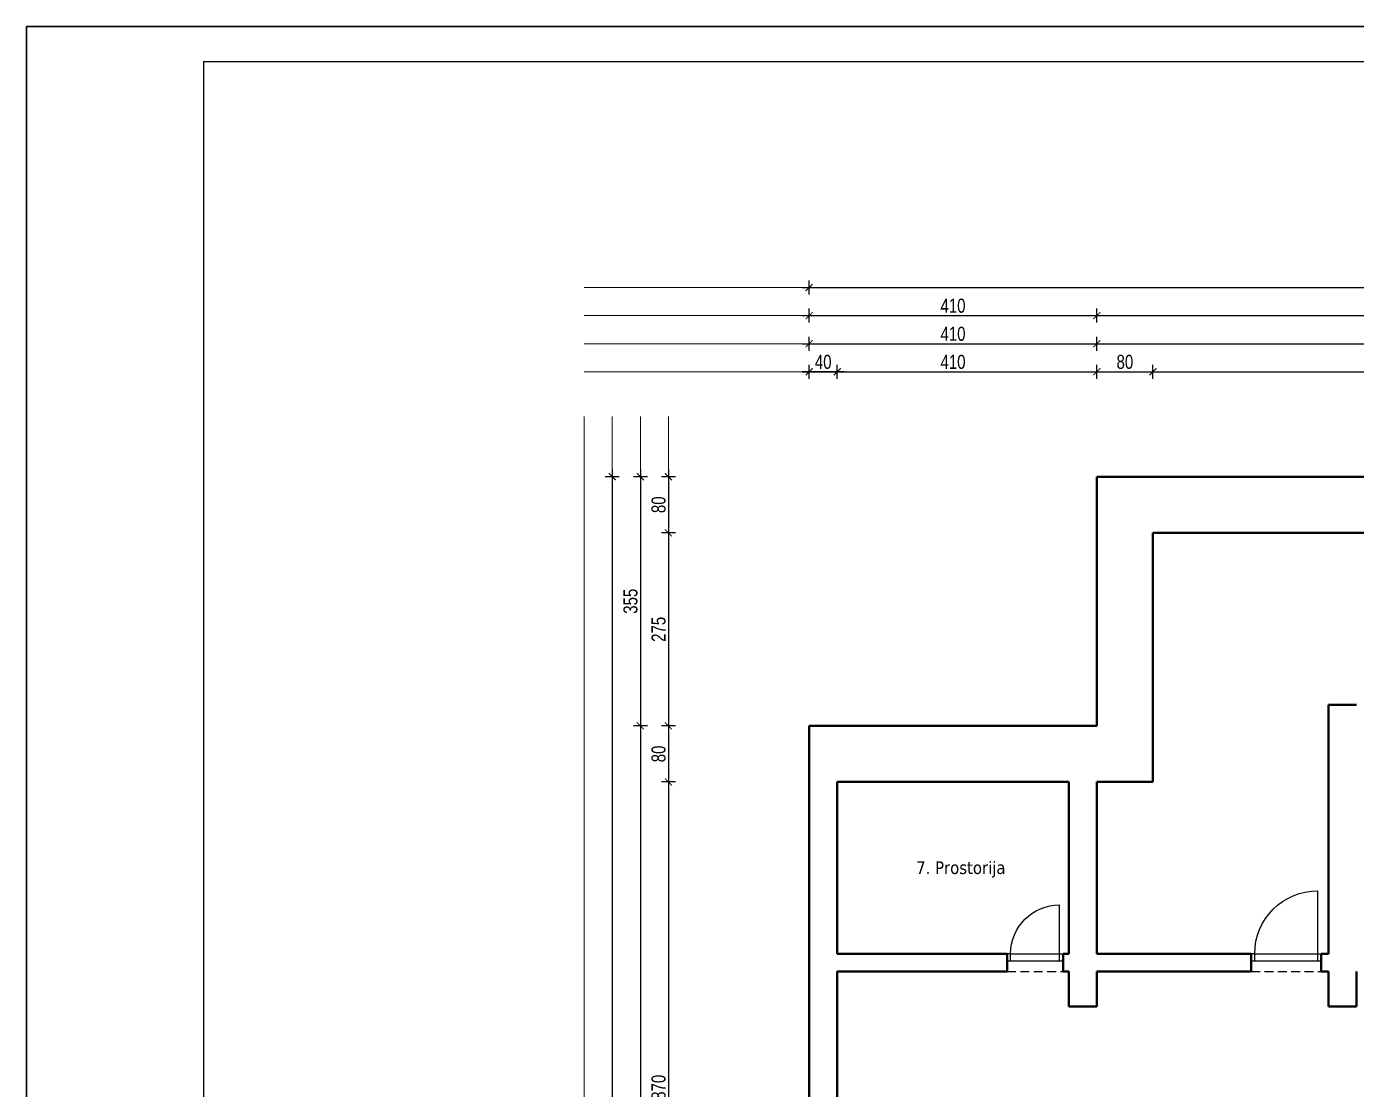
# Model space of a CAD drawing. Header units: millimetres. Extents: x 195897 to 285417, y -229751 to -116129.
# Drawn here: x 195897 to 197792, y -222342 to -220828 of the extents above; entities that cross this region are included whole.
import ezdxf

# ---------------------------------------------------------------- set-up
doc = ezdxf.new("R2010")
doc.units = ezdxf.units.MM
doc.header["$PDMODE"] = 2
doc.linetypes.add('HIDDENX2', pattern=[19.049999999999997, 12.7, -6.35])
doc.layers.get('0').update_dxf_attribs({"lineweight": 0})
doc.layers.get('Defpoints').update_dxf_attribs({"color": 250, "lineweight": 0})
doc.layers.add('07-kote', color=70, linetype='Continuous', lineweight=9)
doc.layers.add('TP_01 - 0.50', color=1, linetype='Continuous', lineweight=40)
doc.layers.add('Kucni_broj', color=2, linetype='Continuous', plot=False)
doc.layers.add('SAST_Linija sastavnice', color=255, linetype='Continuous', plot=False)
for name, color, linetype in [('TP_Hidden', 8, 'HIDDENX2'), ('TP_Otvori', 8, 'Continuous'), ('TP_Otvori.block', 8, 'Continuous')]:
    doc.layers.add(name, color=color, linetype=linetype)
doc.styles.add('OPIS', font='hrcom.shx', dxfattribs={"width": 0.8, "height": 20})
doc.styles.add('tahoma10', font='tahoma.ttf', dxfattribs={"height": 2})
doc.dimstyles.new('ISO-25', dxfattribs={"dimtxt": 20, "dimasz": 10, "dimexe": 10, "dimexo": 10, "dimgap": 4, "dimtad": 1, "dimdec": 0, "dimtxsty": 'OPIS', "dimblk": 'ARCHTICK', "dimcen": 10, "dimdle": 10, "dimadec": 0, "dimazin": 0, "dimtfac": 1, "dimtdec": 0, "dimtix": 1, "dimtmove": 0, "dimatfit": 3, "dimldrblk": 'ARCHTICK', "dimfxl": 10, "dimfxlon": 1, "dimarcsym": 0})

# ---------------------------------------------------------------- blocks, each defined once
blk = doc.blocks.new('*U655')
at = {"layer": 'TP_Otvori'}
for p, q in [((5.000001072883606, 2.04358873916146e-07), (4.999994874000921, 70.00000070503756)), ((5.000001072883606, 2.04358873916146e-07), (1.072883605957031e-06, 2.04358873916146e-07)), ((75.00000107288328, 6.975446469694553e-06), (5.00000083446503, 3.877577494648676e-07)), ((5.00000064713616, -10.00000003405978), (5.000000834465027, 2.043588528028758e-07)), ((75.00000088555441, -9.999993262972165), (75.00000107288328, 6.975446469694553e-06)), ((75.00000107288328, 6.975446468866849e-06), (80.00000107288328, 6.975446468866849e-06)), ((80.00000112397319, -9.999995204380575), (1.123973317912923e-06, -10.00000023841852))]:
    blk.add_line(p, q, dxfattribs=at)
blk.add_arc((5.000001072883586, 3.712518800830469e-07), 70.00000033378596, 5.073854788161768e-06, 90.00000507385444, dxfattribs=at)
blk = doc.blocks.new('*U656')
at = {"layer": 'TP_Otvori'}
for p, q in [((5.000001072883606, 2.04358873916146e-07), (4.999993102891582, 90.00000084808873)), ((5.000001072883606, 2.04358873916146e-07), (1.072883605957031e-06, 2.04358873916146e-07)), ((95.00000107288324, 8.910042925631245e-06), (5.00000083446503, 3.877577494648676e-07)), ((5.00000064713616, -10.00000003405978), (5.000000834465027, 2.043588528028758e-07)), ((95.00000088555437, -9.999991328375708), (95.00000107288324, 8.910042925631245e-06)), ((95.00000107288324, 8.910042924803541e-06), (100.0000010728832, 8.910042924803541e-06)), ((100.0000011239731, -9.999993269784119), (1.123973317912923e-06, -10.00000023841852))]:
    blk.add_line(p, q, dxfattribs=at)
blk.add_arc((5.000001072883581, 4.189355961307331e-07), 90.00000042915346, 5.073854788161767e-06, 90.00000507385442, dxfattribs=at)
blk = doc.blocks.new('_ArchTick')
at = {"color": 0, "linetype": 'ByBlock', "lineweight": 0, "const_width": 0.15}
blk.add_lwpolyline([(-0.5, -0.5), (0.5, 0.5)], dxfattribs=at)
blk = doc.blocks.new('*D887')
at = {"layer": '07-kote', "color": 0, "linetype": 'Continuous', "lineweight": -2, "ltscale": 0.5, "transparency": 16777216}
for p, q in [((197012.4960840969, -221329.5370979059), (197012.4960840969, -221309.5370979059)), ((197052.4960839894, -221329.5370979059), (197052.4960839894, -221309.5370979059)), ((197062.4960839894, -221319.5370979059), (197002.4960840969, -221319.5370979059))]:
    blk.add_line(p, q, dxfattribs=at)
at = {"layer": 'Defpoints', "color": 0, "linetype": 'Continuous', "ltscale": 0.5, "transparency": 16777216}
for p in [(197012.4960840969, -221319.5370979059), (197012.4960840969, -221875.7046309072), (197052.4960839894, -221875.7046309131)]:
    blk.add_point(p, dxfattribs=at)
at = {"layer": '07-kote', "color": 0, "linetype": 'Continuous', "lineweight": -2, "ltscale": 0.5, "transparency": 16777216, "xscale": 10, "yscale": 10, "zscale": 10, "rotation": 180}
blk.add_blockref('_ArchTick', (197012.4960840969, -221319.5370979059), dxfattribs=at)
at = {"layer": '07-kote', "color": 0, "linetype": 'Continuous', "lineweight": -2, "ltscale": 0.5, "transparency": 16777216, "xscale": 10, "yscale": 10, "zscale": 10}
blk.add_blockref('_ArchTick', (197052.4960839894, -221319.5370979059), dxfattribs=at)
at = {"layer": '07-kote', "color": 0, "linetype": 'Continuous', "lineweight": 15, "ltscale": 0.5, "transparency": 16777216, "insert": (197032.4960840432, -221305.5370979059), "char_height": 20, "attachment_point": 5, "style": 'OPIS'}
blk.add_mtext('40', dxfattribs=at)
blk = doc.blocks.new('*D888')
at = {"layer": '07-kote', "color": 0, "linetype": 'Continuous', "lineweight": -2, "ltscale": 0.5, "transparency": 16777216}
for p, q in [((197012.496084097, -221329.5370979059), (197012.496084097, -221309.5370979059)), ((197422.4960841087, -221329.5370979059), (197422.4960841087, -221309.5370979059)), ((197002.496084097, -221319.5370979059), (197432.4960841087, -221319.5370979059))]:
    blk.add_line(p, q, dxfattribs=at)
at = {"layer": 'Defpoints', "color": 0, "linetype": 'Continuous', "ltscale": 0.5, "transparency": 16777216}
for p in [(197422.4960841087, -221319.5370979059), (197422.4960841087, -221795.7046309131), (197012.496084097, -221875.7046309072)]:
    blk.add_point(p, dxfattribs=at)
at = {"layer": '07-kote', "color": 0, "linetype": 'Continuous', "lineweight": -2, "ltscale": 0.5, "transparency": 16777216, "xscale": 10, "yscale": 10, "zscale": 10, "rotation": 180}
blk.add_blockref('_ArchTick', (197012.496084097, -221319.5370979059), dxfattribs=at)
at = {"layer": '07-kote', "color": 0, "linetype": 'Continuous', "lineweight": -2, "ltscale": 0.5, "transparency": 16777216, "xscale": 10, "yscale": 10, "zscale": 10}
blk.add_blockref('_ArchTick', (197422.4960841087, -221319.5370979059), dxfattribs=at)
at = {"layer": '07-kote', "color": 0, "linetype": 'Continuous', "lineweight": 15, "ltscale": 0.5, "transparency": 16777216, "insert": (197217.4960841028, -221305.5370979059), "char_height": 20, "attachment_point": 5, "style": 'OPIS'}
blk.add_mtext('410', dxfattribs=at)
blk = doc.blocks.new('*D889')
at = {"layer": '07-kote', "color": 0, "linetype": 'Continuous', "lineweight": -2, "ltscale": 0.5, "transparency": 16777216}
for p, q in [((197422.4960841087, -221329.5370979059), (197422.4960841087, -221309.5370979059)), ((197502.4960842279, -221329.5370979059), (197502.4960842279, -221309.5370979059)), ((197412.4960841087, -221319.5370979059), (197512.4960842279, -221319.5370979059))]:
    blk.add_line(p, q, dxfattribs=at)
at = {"layer": 'Defpoints', "color": 0, "linetype": 'Continuous', "ltscale": 0.5, "transparency": 16777216}
for p in [(197502.4960842279, -221319.5370979059), (197502.4960842279, -221520.7046309131), (197422.4960841087, -221795.7046309131)]:
    blk.add_point(p, dxfattribs=at)
at = {"layer": '07-kote', "color": 0, "linetype": 'Continuous', "lineweight": -2, "ltscale": 0.5, "transparency": 16777216, "xscale": 10, "yscale": 10, "zscale": 10, "rotation": 180}
blk.add_blockref('_ArchTick', (197422.4960841087, -221319.5370979059), dxfattribs=at)
at = {"layer": '07-kote', "color": 0, "linetype": 'Continuous', "lineweight": -2, "ltscale": 0.5, "transparency": 16777216, "xscale": 10, "yscale": 10, "zscale": 10}
blk.add_blockref('_ArchTick', (197502.4960842279, -221319.5370979059), dxfattribs=at)
at = {"layer": '07-kote', "color": 0, "linetype": 'Continuous', "lineweight": 15, "ltscale": 0.5, "transparency": 16777216, "insert": (197462.4960841683, -221305.5370979059), "char_height": 20, "attachment_point": 5, "style": 'OPIS'}
blk.add_mtext('80', dxfattribs=at)
blk = doc.blocks.new('*D890')
at = {"layer": '07-kote', "color": 0, "linetype": 'Continuous', "lineweight": -2, "ltscale": 0.5, "transparency": 16777216}
for p, q in [((197502.4960842279, -221329.5370979059), (197502.4960842279, -221309.5370979059)), ((198492.4960841087, -221329.5370979059), (198492.4960841087, -221309.5370979059)), ((197492.4960842279, -221319.5370979059), (198502.4960841087, -221319.5370979059))]:
    blk.add_line(p, q, dxfattribs=at)
at = {"layer": 'Defpoints', "color": 0, "linetype": 'Continuous', "ltscale": 0.5, "transparency": 16777216}
for p in [(198492.4960841087, -221319.5370979059), (197502.4960842279, -221520.7046309131), (198492.4960841087, -221520.7046309131)]:
    blk.add_point(p, dxfattribs=at)
at = {"layer": '07-kote', "color": 0, "linetype": 'Continuous', "lineweight": -2, "ltscale": 0.5, "transparency": 16777216, "xscale": 10, "yscale": 10, "zscale": 10, "rotation": 180}
blk.add_blockref('_ArchTick', (197502.4960842279, -221319.5370979059), dxfattribs=at)
at = {"layer": '07-kote', "color": 0, "linetype": 'Continuous', "lineweight": -2, "ltscale": 0.5, "transparency": 16777216, "xscale": 10, "yscale": 10, "zscale": 10}
blk.add_blockref('_ArchTick', (198492.4960841087, -221319.5370979059), dxfattribs=at)
at = {"layer": '07-kote', "color": 0, "linetype": 'Continuous', "lineweight": 15, "ltscale": 0.5, "transparency": 16777216, "insert": (197997.4960841683, -221305.5370979059), "char_height": 20, "attachment_point": 5, "style": 'OPIS'}
blk.add_mtext('990', dxfattribs=at)
blk = doc.blocks.new('*D680')
at = {"layer": '07-kote', "color": 0, "linetype": 'Continuous', "lineweight": -2, "ltscale": 0.5, "transparency": 16777216}
for p, q in [((196811.8511262179, -221459.0319472576), (196811.8511262179, -221559.0319472576)), ((196821.8511262179, -221469.0319472576), (196801.8511262179, -221469.0319472576)), ((196821.8511262179, -221549.0319472576), (196801.8511262179, -221549.0319472576))]:
    blk.add_line(p, q, dxfattribs=at)
at = {"layer": 'Defpoints', "color": 0, "linetype": 'Continuous', "ltscale": 0.5, "transparency": 16777216}
for p in [(197324.8348655792, -221469.0319472576), (196811.8511262179, -221549.0319472576), (197404.8348655792, -221549.0319472576)]:
    blk.add_point(p, dxfattribs=at)
at = {"layer": '07-kote', "color": 0, "linetype": 'Continuous', "lineweight": -2, "ltscale": 0.5, "transparency": 16777216, "xscale": 10, "yscale": 10, "zscale": 10}
for p, rotation in [((196811.8511262179, -221469.0319472576), 90), ((196811.8511262179, -221549.0319472576), 270)]:
    blk.add_blockref('_ArchTick', p, dxfattribs=dict(at, rotation=rotation))
at = {"layer": '07-kote', "color": 0, "linetype": 'Continuous', "lineweight": 15, "ltscale": 0.5, "transparency": 16777216, "insert": (196797.851126218, -221509.0319472575), "char_height": 20, "attachment_point": 5, "rotation": 90, "style": 'OPIS'}
blk.add_mtext('80', dxfattribs=at)
blk = doc.blocks.new('*D681')
at = {"layer": '07-kote', "color": 0, "linetype": 'Continuous', "lineweight": -2, "ltscale": 0.5, "transparency": 16777216}
for p, q in [((196811.8511262198, -221539.0319472576), (196811.8511262198, -221834.0319472576)), ((196821.8511262198, -221549.0319472576), (196801.8511262198, -221549.0319472576)), ((196821.8511262198, -221824.0319472576), (196801.8511262198, -221824.0319472576))]:
    blk.add_line(p, q, dxfattribs=at)
at = {"layer": 'Defpoints', "color": 0, "linetype": 'Continuous', "ltscale": 0.5, "transparency": 16777216}
for p in [(197404.8348655792, -221549.0319472576), (196811.8511262198, -221824.0319472576), (196914.8348653408, -221824.0319472576)]:
    blk.add_point(p, dxfattribs=at)
at = {"layer": '07-kote', "color": 0, "linetype": 'Continuous', "lineweight": -2, "ltscale": 0.5, "transparency": 16777216, "xscale": 10, "yscale": 10, "zscale": 10}
for p, rotation in [((196811.8511262198, -221549.0319472576), 90), ((196811.8511262198, -221824.0319472576), 270)]:
    blk.add_blockref('_ArchTick', p, dxfattribs=dict(at, rotation=rotation))
at = {"layer": '07-kote', "color": 0, "linetype": 'Continuous', "lineweight": 15, "ltscale": 0.5, "transparency": 16777216, "insert": (196797.8511262198, -221686.5319472575), "char_height": 20, "attachment_point": 5, "rotation": 90, "style": 'OPIS'}
blk.add_mtext('275', dxfattribs=at)
blk = doc.blocks.new('*D682')
at = {"layer": '07-kote', "color": 0, "linetype": 'Continuous', "lineweight": -2, "ltscale": 0.5, "transparency": 16777216}
for p, q in [((196821.8511262207, -221824.0319472576), (196801.8511262207, -221824.0319472576)), ((196811.8511262207, -221814.0319472576), (196811.8511262207, -221914.0319472576)), ((196821.8511262207, -221904.0319472576), (196801.8511262207, -221904.0319472576))]:
    blk.add_line(p, q, dxfattribs=at)
at = {"layer": 'Defpoints', "color": 0, "linetype": 'Continuous', "ltscale": 0.5, "transparency": 16777216}
for p in [(196914.8348653408, -221824.0319472576), (196811.8511262207, -221904.0319472576), (196954.8348653408, -221904.0319472576)]:
    blk.add_point(p, dxfattribs=at)
at = {"layer": '07-kote', "color": 0, "linetype": 'Continuous', "lineweight": -2, "ltscale": 0.5, "transparency": 16777216, "xscale": 10, "yscale": 10, "zscale": 10}
for p, rotation in [((196811.8511262207, -221824.0319472576), 90), ((196811.8511262207, -221904.0319472576), 270)]:
    blk.add_blockref('_ArchTick', p, dxfattribs=dict(at, rotation=rotation))
at = {"layer": '07-kote', "color": 0, "linetype": 'Continuous', "lineweight": 15, "ltscale": 0.5, "transparency": 16777216, "insert": (196797.8511262208, -221864.0319472575), "char_height": 20, "attachment_point": 5, "rotation": 90, "style": 'OPIS'}
blk.add_mtext('80', dxfattribs=at)
blk = doc.blocks.new('*D683')
at = {"layer": '07-kote', "color": 0, "linetype": 'Continuous', "lineweight": -2, "ltscale": 0.5, "transparency": 16777216}
for p, q in [((196811.8511262216, -221894.0319472576), (196811.8511262216, -222784.0319472576)), ((196821.8511262216, -221904.0319472576), (196801.8511262216, -221904.0319472576)), ((196821.8511262216, -222774.0319472576), (196801.8511262216, -222774.0319472576))]:
    blk.add_line(p, q, dxfattribs=at)
at = {"layer": 'Defpoints', "color": 0, "linetype": 'Continuous', "ltscale": 0.5, "transparency": 16777216}
for p in [(196954.8348653408, -221904.0319472576), (196811.8511262216, -222774.0319472576), (196954.8348653408, -222774.0319472576)]:
    blk.add_point(p, dxfattribs=at)
at = {"layer": '07-kote', "color": 0, "linetype": 'Continuous', "lineweight": -2, "ltscale": 0.5, "transparency": 16777216, "xscale": 10, "yscale": 10, "zscale": 10}
for p, rotation in [((196811.8511262216, -221904.0319472576), 90), ((196811.8511262216, -222774.0319472576), 270)]:
    blk.add_blockref('_ArchTick', p, dxfattribs=dict(at, rotation=rotation))
at = {"layer": '07-kote', "color": 0, "linetype": 'Continuous', "lineweight": 15, "ltscale": 0.5, "transparency": 16777216, "insert": (196797.8511262217, -222339.0319472575), "char_height": 20, "attachment_point": 5, "rotation": 90, "style": 'OPIS'}
blk.add_mtext('870', dxfattribs=at)
blk = doc.blocks.new('*D1056')
at = {"layer": '07-kote', "color": 0, "linetype": 'Continuous', "lineweight": -2, "ltscale": 0.5, "transparency": 16777216}
for p, q in [((197012.4960841087, -221289.5370979059), (197012.4960841087, -221269.5370979059)), ((197422.4960841087, -221289.5370979059), (197422.4960841087, -221269.5370979059)), ((197002.4960841087, -221279.5370979059), (197432.4960841087, -221279.5370979059))]:
    blk.add_line(p, q, dxfattribs=at)
at = {"layer": 'Defpoints', "color": 0, "linetype": 'Continuous', "ltscale": 0.5, "transparency": 16777216}
for p in [(197422.4960841087, -221279.5370979059), (197012.4960841087, -221832.2323050459), (197422.4960841087, -221832.2323050459)]:
    blk.add_point(p, dxfattribs=at)
at = {"layer": '07-kote', "color": 0, "linetype": 'Continuous', "lineweight": -2, "ltscale": 0.5, "transparency": 16777216, "xscale": 10, "yscale": 10, "zscale": 10, "rotation": 180}
blk.add_blockref('_ArchTick', (197012.4960841087, -221279.5370979059), dxfattribs=at)
at = {"layer": '07-kote', "color": 0, "linetype": 'Continuous', "lineweight": -2, "ltscale": 0.5, "transparency": 16777216, "xscale": 10, "yscale": 10, "zscale": 10}
blk.add_blockref('_ArchTick', (197422.4960841087, -221279.5370979059), dxfattribs=at)
at = {"layer": '07-kote', "color": 0, "linetype": 'Continuous', "lineweight": 15, "ltscale": 0.5, "transparency": 16777216, "insert": (197217.4960841087, -221265.5370979059), "char_height": 20, "attachment_point": 5, "style": 'OPIS'}
blk.add_mtext('410', dxfattribs=at)
blk = doc.blocks.new('*D1057')
at = {"layer": '07-kote', "color": 0, "linetype": 'ByBlock', "lineweight": -2, "ltscale": 5, "transparency": 16777216}
for p, q in [((197422.4960841087, -221289.5370979059), (197422.4960841087, -221269.5370979059)), ((198572.4960841087, -221289.5370979059), (198572.4960841087, -221269.5370979059)), ((197412.4960841087, -221279.5370979059), (198582.4960841087, -221279.5370979059))]:
    blk.add_line(p, q, dxfattribs=at)
at = {"layer": 'Defpoints', "color": 0, "linetype": 'ByBlock', "ltscale": 5, "transparency": 16777216}
for p in [(198572.4960841087, -221279.5370979059), (198572.4960841087, -221477.2323050459), (197422.4960841087, -221832.2323050459)]:
    blk.add_point(p, dxfattribs=at)
at = {"layer": '07-kote', "color": 0, "linetype": 'ByBlock', "lineweight": -2, "ltscale": 5, "transparency": 16777216, "xscale": 10, "yscale": 10, "zscale": 10, "rotation": 180}
blk.add_blockref('_ArchTick', (197422.4960841087, -221279.5370979059), dxfattribs=at)
at = {"layer": '07-kote', "color": 0, "linetype": 'ByBlock', "lineweight": -2, "ltscale": 5, "transparency": 16777216, "xscale": 10, "yscale": 10, "zscale": 10}
blk.add_blockref('_ArchTick', (198572.4960841087, -221279.5370979059), dxfattribs=at)
at = {"layer": '07-kote', "color": 0, "linetype": 'ByBlock', "ltscale": 5, "transparency": 16777216, "insert": (197997.4960841087, -221265.5370979059), "char_height": 20, "attachment_point": 5, "style": 'OPIS'}
blk.add_mtext('1150', dxfattribs=at)
blk = doc.blocks.new('*D1062')
at = {"layer": '07-kote', "color": 0, "linetype": 'ByBlock', "lineweight": -2, "ltscale": 5, "transparency": 16777216}
for p, q in [((197002.4960841087, -221239.5370979059), (197432.4960841087, -221239.5370979059)), ((197012.4960841087, -221249.5370979059), (197012.4960841087, -221229.5370979059)), ((197422.4960841087, -221249.5370979059), (197422.4960841087, -221229.5370979059))]:
    blk.add_line(p, q, dxfattribs=at)
at = {"layer": 'Defpoints', "color": 0, "linetype": 'ByBlock', "ltscale": 5, "transparency": 16777216}
for p in [(197422.4960841087, -221239.5370979059), (197012.4960841087, -221844.306409949), (197422.4960841087, -221844.306409949)]:
    blk.add_point(p, dxfattribs=at)
at = {"layer": '07-kote', "color": 0, "linetype": 'ByBlock', "lineweight": -2, "ltscale": 5, "transparency": 16777216, "xscale": 10, "yscale": 10, "zscale": 10, "rotation": 180}
blk.add_blockref('_ArchTick', (197012.4960841087, -221239.5370979059), dxfattribs=at)
at = {"layer": '07-kote', "color": 0, "linetype": 'ByBlock', "lineweight": -2, "ltscale": 5, "transparency": 16777216, "xscale": 10, "yscale": 10, "zscale": 10}
blk.add_blockref('_ArchTick', (197422.4960841087, -221239.5370979059), dxfattribs=at)
at = {"layer": '07-kote', "color": 0, "linetype": 'ByBlock', "ltscale": 5, "transparency": 16777216, "insert": (197217.4960841087, -221225.5370979059), "char_height": 20, "attachment_point": 5, "style": 'OPIS'}
blk.add_mtext('410', dxfattribs=at)
blk = doc.blocks.new('*D1063')
at = {"layer": '07-kote', "color": 0, "linetype": 'ByBlock', "lineweight": -2, "ltscale": 5, "transparency": 16777216}
for p, q in [((197412.4960841087, -221239.5370979059), (198582.4960839894, -221239.5370979059)), ((197422.4960841087, -221249.5370979059), (197422.4960841087, -221229.5370979059)), ((198572.4960839894, -221249.5370979059), (198572.4960839894, -221229.5370979059))]:
    blk.add_line(p, q, dxfattribs=at)
at = {"layer": 'Defpoints', "color": 0, "linetype": 'ByBlock', "ltscale": 5, "transparency": 16777216}
for p in [(198572.4960839894, -221239.5370979059), (198572.4960839894, -221489.306409949), (197422.4960841087, -221844.306409949)]:
    blk.add_point(p, dxfattribs=at)
at = {"layer": '07-kote', "color": 0, "linetype": 'ByBlock', "lineweight": -2, "ltscale": 5, "transparency": 16777216, "xscale": 10, "yscale": 10, "zscale": 10, "rotation": 180}
blk.add_blockref('_ArchTick', (197422.4960841087, -221239.5370979059), dxfattribs=at)
at = {"layer": '07-kote', "color": 0, "linetype": 'ByBlock', "lineweight": -2, "ltscale": 5, "transparency": 16777216, "xscale": 10, "yscale": 10, "zscale": 10}
blk.add_blockref('_ArchTick', (198572.4960839894, -221239.5370979059), dxfattribs=at)
at = {"layer": '07-kote', "color": 0, "linetype": 'ByBlock', "ltscale": 5, "transparency": 16777216, "insert": (197997.4960840491, -221225.5370979059), "char_height": 20, "attachment_point": 5, "style": 'OPIS'}
blk.add_mtext('1150', dxfattribs=at)
blk = doc.blocks.new('*D1067')
at = {"layer": '07-kote', "color": 0, "linetype": 'ByBlock', "lineweight": -2, "ltscale": 5, "transparency": 16777216}
for p, q in [((197002.4960841087, -221199.5370979059), (199652.4960841087, -221199.5370979059)), ((197012.4960841087, -221209.5370979059), (197012.4960841087, -221189.5370979059)), ((199642.4960841087, -221209.5370979059), (199642.4960841087, -221189.5370979059))]:
    blk.add_line(p, q, dxfattribs=at)
at = {"layer": 'Defpoints', "color": 0, "linetype": 'ByBlock', "ltscale": 5, "transparency": 16777216}
for p in [(199642.4960841087, -221199.5370979059), (197012.4960841087, -221237.5237063777), (199642.4960841087, -221237.5237063777)]:
    blk.add_point(p, dxfattribs=at)
at = {"layer": '07-kote', "color": 0, "linetype": 'ByBlock', "lineweight": -2, "ltscale": 5, "transparency": 16777216, "xscale": 10, "yscale": 10, "zscale": 10, "rotation": 180}
blk.add_blockref('_ArchTick', (197012.4960841087, -221199.5370979059), dxfattribs=at)
at = {"layer": '07-kote', "color": 0, "linetype": 'ByBlock', "lineweight": -2, "ltscale": 5, "transparency": 16777216, "xscale": 10, "yscale": 10, "zscale": 10}
blk.add_blockref('_ArchTick', (199642.4960841087, -221199.5370979059), dxfattribs=at)
at = {"layer": '07-kote', "color": 0, "linetype": 'ByBlock', "ltscale": 5, "transparency": 16777216, "insert": (198327.4960841087, -221185.5370979059), "char_height": 20, "attachment_point": 5, "style": 'OPIS'}
blk.add_mtext('2630', dxfattribs=at)
blk = doc.blocks.new('*D1070')
at = {"layer": '07-kote', "color": 0, "linetype": 'ByBlock', "lineweight": -2, "ltscale": 5, "transparency": 16777216}
for p, q in [((196771.8511262263, -221459.0319472576), (196771.8511262263, -221834.0319473172)), ((196781.8511262263, -221469.0319472576), (196761.8511262263, -221469.0319472576)), ((196781.8511262263, -221824.0319473172), (196761.8511262263, -221824.0319473172))]:
    blk.add_line(p, q, dxfattribs=at)
at = {"layer": 'Defpoints', "color": 0, "linetype": 'ByBlock', "ltscale": 5, "transparency": 16777216}
for p in [(197422.4960842279, -221469.0319472576), (196771.8511262263, -221824.0319473172), (197422.4960841087, -221824.0319473172)]:
    blk.add_point(p, dxfattribs=at)
at = {"layer": '07-kote', "color": 0, "linetype": 'ByBlock', "lineweight": -2, "ltscale": 5, "transparency": 16777216, "xscale": 10, "yscale": 10, "zscale": 10}
for p, rotation in [((196771.8511262263, -221469.0319472576), 90), ((196771.8511262263, -221824.0319473172), 270)]:
    blk.add_blockref('_ArchTick', p, dxfattribs=dict(at, rotation=rotation))
at = {"layer": '07-kote', "color": 0, "linetype": 'ByBlock', "ltscale": 5, "transparency": 16777216, "insert": (196757.8511262264, -221646.5319472873), "char_height": 20, "attachment_point": 5, "rotation": 90, "style": 'OPIS'}
blk.add_mtext('355', dxfattribs=at)
blk = doc.blocks.new('*D1071')
at = {"layer": '07-kote', "color": 0, "linetype": 'ByBlock', "lineweight": -2, "ltscale": 5, "transparency": 16777216}
for p, q in [((196781.8511262263, -221824.0319473172), (196761.8511262263, -221824.0319473172)), ((196771.8511262263, -221814.0319473172), (196771.8511262263, -223464.0319472576)), ((196781.8511262263, -223454.0319472576), (196761.8511262263, -223454.0319472576))]:
    blk.add_line(p, q, dxfattribs=at)
at = {"layer": 'Defpoints', "color": 0, "linetype": 'ByBlock', "ltscale": 5, "transparency": 16777216}
for p in [(197422.4960841087, -221824.0319473172), (196771.8511262263, -223454.0319472576), (197012.4960838702, -223454.0319472576)]:
    blk.add_point(p, dxfattribs=at)
at = {"layer": '07-kote', "color": 0, "linetype": 'ByBlock', "lineweight": -2, "ltscale": 5, "transparency": 16777216, "xscale": 10, "yscale": 10, "zscale": 10}
for p, rotation in [((196771.8511262263, -221824.0319473172), 90), ((196771.8511262263, -223454.0319472576), 270)]:
    blk.add_blockref('_ArchTick', p, dxfattribs=dict(at, rotation=rotation))
at = {"layer": '07-kote', "color": 0, "linetype": 'ByBlock', "ltscale": 5, "transparency": 16777216, "insert": (196757.8511262264, -222639.0319472873), "char_height": 20, "attachment_point": 5, "rotation": 90, "style": 'OPIS'}
blk.add_mtext('1630', dxfattribs=at)
blk = doc.blocks.new('*D1073')
at = {"layer": '07-kote', "color": 0, "linetype": 'ByBlock', "lineweight": -2, "ltscale": 5, "transparency": 16777216}
for p, q in [((196731.8511262263, -221459.0319472576), (196731.8511262263, -223599.0319471445)), ((196741.8511262263, -221469.0319472576), (196721.8511262263, -221469.0319472576)), ((196741.8511262263, -223589.0319471445), (196721.8511262263, -223589.0319471445))]:
    blk.add_line(p, q, dxfattribs=at)
at = {"layer": 'Defpoints', "color": 0, "linetype": 'ByBlock', "ltscale": 5, "transparency": 16777216}
for p in [(197422.4960842279, -221469.0319472576), (196731.8511262263, -223589.0319471445), (197422.4960839039, -223589.0319471445)]:
    blk.add_point(p, dxfattribs=at)
at = {"layer": '07-kote', "color": 0, "linetype": 'ByBlock', "lineweight": -2, "ltscale": 5, "transparency": 16777216, "xscale": 10, "yscale": 10, "zscale": 10}
for p, rotation in [((196731.8511262263, -221469.0319472576), 90), ((196731.8511262263, -223589.0319471445), 270)]:
    blk.add_blockref('_ArchTick', p, dxfattribs=dict(at, rotation=rotation))
at = {"layer": '07-kote', "color": 0, "linetype": 'ByBlock', "ltscale": 5, "transparency": 16777216, "insert": (196717.8511262264, -222529.031947201), "char_height": 20, "attachment_point": 5, "rotation": 90, "style": 'OPIS'}
blk.add_mtext('2120', dxfattribs=at)

msp = doc.modelspace()

# ---------------------------------------------------------------- linework, layer by layer
at = {"layer": 'Defpoints', "linetype": 'ByBlock', "ltscale": 5}
for points in [[(196691.8511262263, -221199.5370979058), (199921.5101608888, -221199.5370979063)], [(196691.8511262263, -221239.5370979058), (199921.5101608888, -221239.5370979063)], [(196691.8511262263, -221279.5370979058), (199921.5101608888, -221279.5370979063)], [(196691.8511262263, -221319.5370979058), (199921.5101608888, -221319.5370979063)], [(196691.8511262263, -223800.9630724365), (196691.8511262263, -221383.1210099401)], [(196731.8511262263, -223800.9630724365), (196731.8511262263, -221383.1210099401)], [(196771.8511262263, -223800.9630724365), (196771.8511262263, -221383.1210099401)], [(196811.8511262263, -223800.9630724365), (196811.8511262263, -221383.1210099401)]]:
    msp.add_lwpolyline(points, dxfattribs=at)
at = {"layer": 'TP_01 - 0.50'}
for p, q in [((197422.4960842279, -221469.0319472576), (197422.4960841087, -221824.0319473172)), ((198572.4960839894, -221469.0319472576), (197422.4960842279, -221469.0319472576)), ((197502.4960842279, -221549.0319472576), (197502.4960841087, -221904.0319472576)), ((198492.4960841087, -221549.0319472576), (197502.4960842279, -221549.0319472576)), ((197792.4960838702, -221794.0319473172), (197752.4960838702, -221794.0319472576)), ((197752.4960839894, -221794.031947198), (197752.4960839894, -222149.031947198)), ((197422.4960841087, -221824.0319472576), (197012.4960839894, -221824.0319472576)), ((197012.4960841087, -221824.0319473172), (197012.4960838702, -223454.0319472576)), ((197382.4960839894, -221904.031947198), (197052.4960839894, -221904.0319472576)), ((197052.4960839894, -221904.0319472576), (197052.4960839894, -222149.031947198)), ((197382.4960839894, -221904.0319472576), (197382.4960839894, -222149.031947198)), ((197502.4960841087, -221904.0319472576), (197422.4960838702, -221904.031947198)), ((197422.4960839894, -221904.0319472576), (197422.4960838702, -222149.031947198)), ((197294.4960839894, -222149.031947198), (197052.4960839894, -222149.031947198)), ((197294.4960839894, -222149.031947198), (197294.4960839894, -222174.031947198)), ((197382.4960839894, -222149.031947198), (197374.4960839894, -222149.031947198)), ((197374.4960839894, -222149.031947198), (197374.4960839894, -222174.031947198)), ((197642.4960839894, -222149.0319472576), (197422.496083751, -222149.0319472576)), ((197642.4960839894, -222149.0319472576), (197642.4960839894, -222174.0319472576)), ((197752.4960839894, -222149.0319472576), (197742.4960839894, -222149.0319472576)), ((197742.4960839894, -222149.0319472576), (197742.4960839894, -222174.0319472576)), ((197294.4960839894, -222174.0319472576), (197052.4960839894, -222174.0319472576)), ((197052.4960839894, -222174.0319472576), (197052.4960839894, -222774.0319473172)), ((197382.496083751, -222174.0319473768), (197374.4960839894, -222174.0319473172)), ((197382.4960838702, -222174.0319460059), (197382.4960839894, -222224.0319460059)), ((197642.4960839894, -222174.0319472576), (197422.4960838702, -222174.0319473768)), ((197422.4960838702, -222174.0319460059), (197422.496083751, -222224.0319460059)), ((197752.4960839894, -222174.0319472576), (197742.4960839894, -222174.0319472576)), ((197752.496083751, -222174.0319461847), (197752.4960838702, -222224.0319461847)), ((197792.496083751, -222174.0319461847), (197792.4960836318, -222224.0319461847)), ((197422.4960838702, -222224.0319460059), (197382.4960838702, -222224.0319460059)), ((197792.496083751, -222224.0319461847), (197752.496083751, -222224.0319461847))]:
    msp.add_line(p, q, dxfattribs=at)
at = {"layer": 'TP_Hidden'}
for p, q in [((197294.4960839894, -222174.0319472576), (197374.4960839894, -222174.031947198)), ((197642.4960839894, -222174.0319472576), (197742.4960839894, -222174.0319472576))]:
    msp.add_line(p, q, dxfattribs=at)

# ---------------------------------------------------------------- block references
at = {"layer": 'TP_Otvori.block', "xscale": -1}
for name, p in [('*U656', (197742.4960839894, -222149.031947198)), ('*U655', (197374.4960839894, -222149.031947198))]:
    msp.add_blockref(name, p, dxfattribs=at)

# ---------------------------------------------------------------- texts
at = {"layer": '07-kote', "linetype": 'ByBlock', "ltscale": 5, "insert": (197164.9081932124, -222017.1477881408), "char_height": 18, "attachment_point": 1, "style": 'tahoma10', "bg_fill": 2}
msp.add_mtext_dynamic_manual_height_columns('\\pt90;7. Prostorija', width=171.7930613853969, gutter_width=10, heights=[2.542646071188718], dxfattribs=at)

# ---------------------------------------------------------------- dimensions: what is measured, and where the dimension line sits
at = {"layer": '07-kote', "linetype": 'ByBlock', "ltscale": 5}
for base, p1, p2, picture, middle in [((199642.4960841087, -221199.5370979059), (197012.4960841087, -221237.5237063777), (199642.4960841087, -221237.5237063777), '*D1067', (198327.4960841087, -221185.5370979059)), ((197422.4960841087, -221239.5370979059), (197012.4960841087, -221844.306409949), (197422.4960841087, -221844.306409949), '*D1062', (197217.4960841087, -221225.5370979059))]:
    dim = msp.add_linear_dim(base=base, p1=p1, p2=p2, dimstyle='ISO-25', dxfattribs=at)
    dim.commit()
    dim.dimension.update_dxf_attribs({"geometry": picture, "text_midpoint": middle})
for base, p1, p2, picture, middle in [((198572.4960839894, -221239.5370979059), (197422.4960841087, -221844.306409949), (198572.4960839894, -221489.306409949), '*D1063', (197997.4960840491, -221225.5370979059)), ((198572.4960841087, -221279.5370979059), (197422.4960841087, -221832.2323050459), (198572.4960841087, -221477.2323050459), '*D1057', (197997.4960841087, -221265.5370979059))]:
    dim = msp.add_linear_dim(base=base, p1=p1, p2=p2, dimstyle='ISO-25', override={"dimtmove": 1}, dxfattribs=at)
    dim.commit()
    dim.dimension.update_dxf_attribs({"geometry": picture, "text_midpoint": middle})
at = {"layer": '07-kote', "linetype": 'Continuous', "lineweight": 15, "ltscale": 0.5}
for base, p1, p2, picture, middle in [((197422.4960841087, -221279.5370979059), (197012.4960841087, -221832.2323050459), (197422.4960841087, -221832.2323050459), '*D1056', (197217.4960841087, -221265.5370979059)), ((197012.4960840969, -221319.5370979059), (197052.4960839894, -221875.7046309131), (197012.4960840969, -221875.7046309072), '*D887', (197032.4960840432, -221305.5370979059)), ((197422.4960841087, -221319.5370979059), (197012.496084097, -221875.7046309072), (197422.4960841087, -221795.7046309131), '*D888', (197217.4960841028, -221305.5370979059)), ((197502.4960842279, -221319.5370979059), (197422.4960841087, -221795.7046309131), (197502.4960842279, -221520.7046309131), '*D889', (197462.4960841683, -221305.5370979059)), ((198492.4960841087, -221319.5370979059), (197502.4960842279, -221520.7046309131), (198492.4960841087, -221520.7046309131), '*D890', (197997.4960841683, -221305.5370979059))]:
    dim = msp.add_linear_dim(base=base, p1=p1, p2=p2, dimstyle='ISO-25', override={"dimtmove": 1}, dxfattribs=at)
    dim.commit()
    dim.dimension.update_dxf_attribs({"geometry": picture, "text_midpoint": middle})
at = {"layer": '07-kote', "linetype": 'ByBlock', "ltscale": 5}
dim = msp.add_linear_dim(base=(196771.8511262263, -221824.0319473172), p1=(197422.4960842279, -221469.0319472576), p2=(197422.4960841087, -221824.0319473172), angle=90, dimstyle='ISO-25', dxfattribs=at)
dim.commit()
dim.dimension.update_dxf_attribs({"geometry": '*D1070', "text_midpoint": (196757.8511262264, -221646.5319472873)})
at = {"layer": '07-kote', "linetype": 'Continuous', "lineweight": 15, "ltscale": 0.5}
for base, p1, p2, picture, middle in [((196811.8511262179, -221549.0319472576), (197324.8348655792, -221469.0319472576), (197404.8348655792, -221549.0319472576), '*D680', (196797.851126218, -221509.0319472575)), ((196811.8511262198, -221824.0319472576), (197404.8348655792, -221549.0319472576), (196914.8348653408, -221824.0319472576), '*D681', (196797.8511262198, -221686.5319472575)), ((196811.8511262207, -221904.0319472576), (196914.8348653408, -221824.0319472576), (196954.8348653408, -221904.0319472576), '*D682', (196797.8511262208, -221864.0319472575)), ((196811.8511262216, -222774.0319472576), (196954.8348653408, -221904.0319472576), (196954.8348653408, -222774.0319472576), '*D683', (196797.8511262217, -222339.0319472575))]:
    dim = msp.add_linear_dim(base=base, p1=p1, p2=p2, angle=90, dimstyle='ISO-25', override={"dimtmove": 1}, dxfattribs=at)
    dim.commit()
    dim.dimension.update_dxf_attribs({"geometry": picture, "text_midpoint": middle})

# ---------------------------------------------------------------- next in the draw order: linework, layer by layer
at = {"layer": 'Kucni_broj'}
for points in [[(195897.0185093297, -220827.7539858585), (201837.0185093297, -220827.7539858585), (201837.0185093297, -225027.7539858585), (195897.0185093297, -225027.7539858585)], [(195897.0185093297, -225027.7539858585), (201837.0185093297, -225027.7539858585), (201837.0185093297, -220827.7539858585), (195897.0185093297, -220827.7539858585)]]:
    msp.add_lwpolyline(points, close=True, dxfattribs=at)
at = {"layer": 'SAST_Linija sastavnice'}
msp.add_lwpolyline([(196149.0185111179, -224977.7539858585), (201787.0185093297, -224977.7539858585), (201787.0185093297, -220877.7539858585), (196149.0185111179, -220877.7539858585)], close=True, dxfattribs=at)

# ---------------------------------------------------------------- next in the draw order: dimensions: what is measured, and where the dimension line sits
at = {"layer": '07-kote', "linetype": 'ByBlock', "ltscale": 5}
dim = msp.add_linear_dim(base=(196731.8511262263, -223589.0319471445), p1=(197422.4960842279, -221469.0319472576), p2=(197422.4960839039, -223589.0319471445), angle=90, dimstyle='ISO-25', dxfattribs=at)
dim.commit()
dim.dimension.update_dxf_attribs({"geometry": '*D1073', "text_midpoint": (196717.8511262264, -222529.031947201)})
dim = msp.add_linear_dim(base=(196771.8511262263, -223454.0319472576), p1=(197422.4960841087, -221824.0319473172), p2=(197012.4960838702, -223454.0319472576), angle=90, dimstyle='ISO-25', override={"dimtmove": 1}, dxfattribs=at)
dim.commit()
dim.dimension.update_dxf_attribs({"geometry": '*D1071', "text_midpoint": (196757.8511262264, -222639.0319472873)})

doc.saveas('drawing.dxf')
